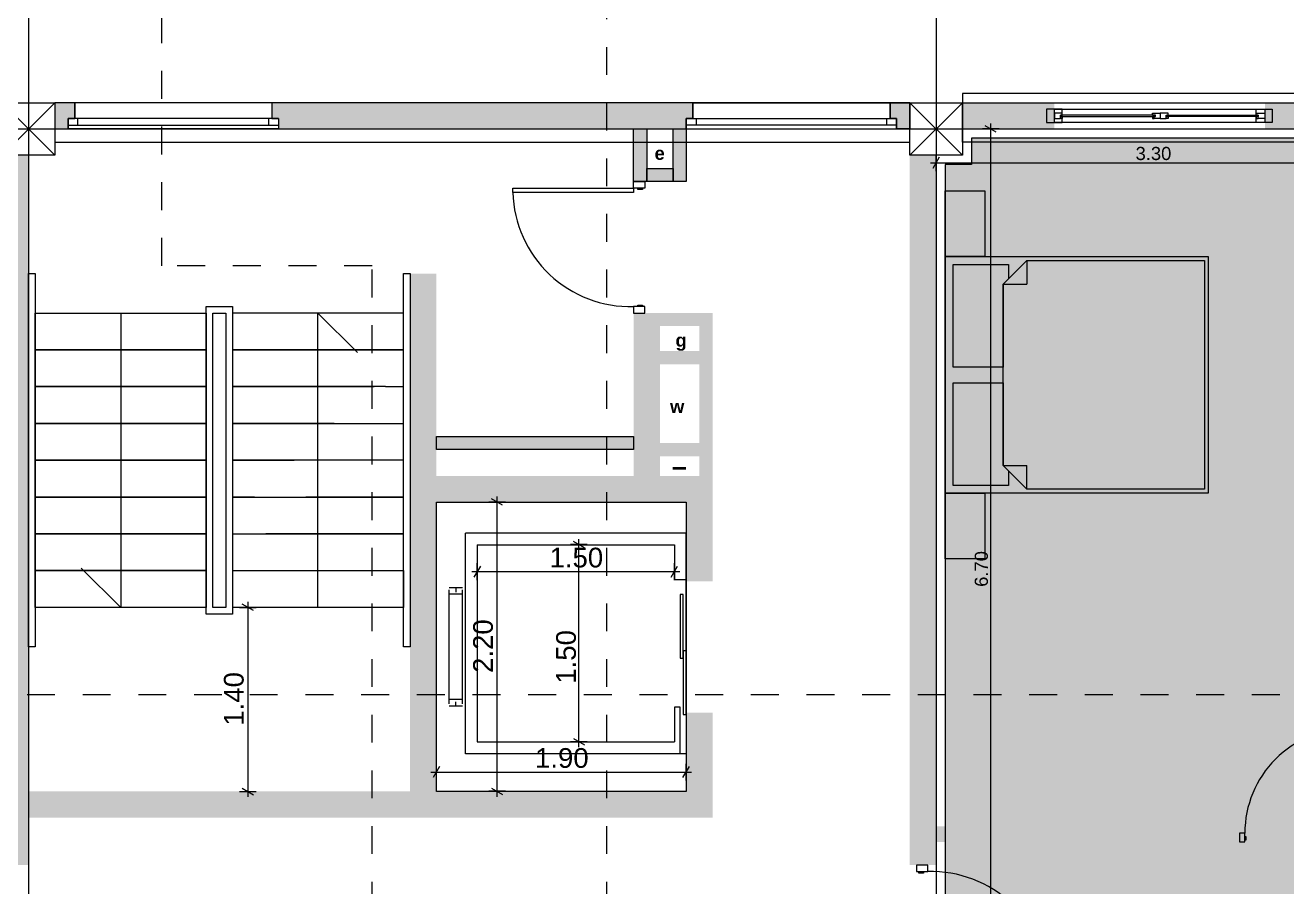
# Model space of a CAD drawing. Header units: millimetres. Extents: x 475616349 to 476941521, y 4620115302 to 4621446928.
# Drawn here: x 476504612 to 476514205, y 4620475845 to 4620482399 of the extents above; entities that cross this region are included whole.
import ezdxf

# ---------------------------------------------------------------- set-up
doc = ezdxf.new("R2010")
doc.units = ezdxf.units.MM
doc.header["$MEASUREMENT"] = 0
doc.linetypes.add('Dashed', pattern=[423.333333, 211.666667, -211.666667])
for name, color, linetype, lineweight in [('2D Drafting - General_Pen_No__1_Pen_No__7', 7, 'Continuous', 0), ('2D Drafting - General_Pen_No__1_Pen_No__7_Pen_No__7', 7, 'Continuous', 0), ('2D Drafting - General_Pen_No__250_Pen_No__7_Pen_No__154', 154, 'Continuous', 0), ('2D Drafting - General_Pen_No__250_Pen_No__7_Pen_No__250', 7, 'Continuous', 0), ('2D Drafting - General_Pen_No__250_Pen_No__7_Pen_No__7', 7, 'Continuous', 0), ('2D Drafting - General_Pen_No__7_Pen_No__7_Pen_No__7', 7, 'Continuous', 0), ('Doors_Pen_No__7_Pen_No__7_Pen_No__7', 7, 'Continuous', 0), ('G-Anno-Nplt_Pen_No__151', 151, 'Continuous', 0), ('G-Anno-Nplt_Pen_No__4', 7, 'Continuous', 0), ('G-Anno-Nplt_Pen_No__7', 7, 'Continuous', 0), ('gegmebi_Pen_No__7_Pen_No__7', 7, 'Continuous', 0), ('kar-panjara_Pen_No__7_Pen_No__7_Pen_No__7', 7, 'Continuous', 0), ('New_._Pen_No__1', 1, 'Continuous', 0), ('New_2D Drafting - General_Pen_No__250_Pen_No__7_Pen_No__154', 154, 'Continuous', 0), ('New_2D Drafting - General_Pen_No__250_Pen_No__7_Pen_No__250', 7, 'Continuous', 0), ('New_2D Drafting - General_Pen_No__250_Pen_No__7_Pen_No__7', 7, 'Continuous', 0), ('New_2D Drafting - General_Pen_No__30_Pen_No__9_Pen_No__9_Pen_No__250', 7, 'Continuous', 0), ('New_2D Drafting - General_Pen_No__30_Pen_No__9_Pen_No__9_Pen_No__4', 7, 'Continuous', 0), ('New_2D Drafting - General_Pen_No__30_Pen_No__9_Pen_No__9_Pen_No__7', 7, 'Continuous', 0), ('New_R03_Nakveti_Pen_No__250', 7, 'Continuous', 0), ('New_R03_Nakveti_Pen_No__4', 7, 'Continuous', 0), ('New_reg_nak_Pen_No__7', 7, 'Continuous', 0), ('New_shenobebi_Pen_No__1', 1, 'Continuous', 0), ('New_shenobebi_Pen_No__7', 7, 'Continuous', 0), ('New_Structural - Bearing_Pen_No__250', 7, 'Continuous', 0), ('New_zoma_Pen_No__4', 7, 'Continuous', 0), ('New_zoma_Pen_No__7', 7, 'Continuous', 0), ('zoma_Pen_No__142', 142, 'Continuous', 0), ('zoma_Pen_No__5_Pen_No__5', 5, 'Continuous', 0)]:
    doc.layers.add(name, color=color, linetype=linetype, lineweight=lineweight)
for name, color, linetype in [('New_R03_Nakveti', 7, 'Continuous'), ('New_zoma', 7, 'Continuous'), ('zoma', 7, 'Continuous')]:
    doc.layers.add(name, color=color, linetype=linetype)
doc.styles.add('GENERATED_STYLE_1', font='arial.ttf')
doc.styles.add('GENERATED_STYLE_2', font='arial.ttf')
doc.styles.add('GENERATED_STYLE_3', font='arialbd.ttf')
doc.dimstyles.new('GENERATED_STYLE__15', dxfattribs={"dimtxt": 150, "dimasz": 64.421331, "dimexe": 0.18, "dimexo": 3, "dimgap": 0.09, "dimtad": 1, "dimlfac": 0.001, "dimzin": 0, "dimdsep": 46, "dimtxsty": 'GENERATED_STYLE_2', "dimblk": 'ARROWHEAD_2', "dimblk1": 'ARROWHEAD_2', "dimblk2": 'ARROWHEAD_2', "dimcen": 0.09, "dimclrd": 142, "dimclre": 142, "dimclrt": 142, "dimadec": 0, "dimazin": 0, "dimtfac": 1, "dimtdec": 4, "dimtmove": 0, "dimatfit": 3, "dimfxl": 1, "dimtolj": 1, "dimtzin": 0, "dimarcsym": 0})
doc.dimstyles.new('GENERATED_STYLE__18', dxfattribs={"dimtxt": 100, "dimasz": 64.421331, "dimexe": 0.18, "dimexo": 3, "dimgap": 0.09, "dimtad": 1, "dimtih": 1, "dimtoh": 1, "dimlfac": 0.001, "dimzin": 0, "dimdsep": 46, "dimtxsty": 'GENERATED_STYLE_1', "dimblk": 'ARROWHEAD_2', "dimblk1": 'ARROWHEAD_2', "dimblk2": 'ARROWHEAD_2', "dimcen": 0.09, "dimclrd": 7, "dimclre": 7, "dimclrt": 7, "dimadec": 0, "dimazin": 0, "dimtfac": 1, "dimtdec": 4, "dimtmove": 0, "dimatfit": 3, "dimfxl": 1, "dimtolj": 1, "dimtzin": 0, "dimarcsym": 0})
doc.dimstyles.new('GENERATED_STYLE__19', dxfattribs={"dimtxt": 100, "dimasz": 64.421331, "dimexe": 0.18, "dimexo": 3, "dimgap": 0.09, "dimtad": 1, "dimlfac": 0.001, "dimzin": 0, "dimdsep": 46, "dimtxsty": 'GENERATED_STYLE_1', "dimblk": 'ARROWHEAD_2', "dimblk1": 'ARROWHEAD_2', "dimblk2": 'ARROWHEAD_2', "dimcen": 0.09, "dimclrd": 7, "dimclre": 7, "dimclrt": 7, "dimadec": 0, "dimazin": 0, "dimtfac": 1, "dimtdec": 4, "dimtmove": 0, "dimatfit": 3, "dimfxl": 1, "dimtolj": 1, "dimtzin": 0, "dimarcsym": 0})
doc.dimstyles.new('GENERATED_STYLE__27', dxfattribs={"dimtxt": 150, "dimasz": 64.421331, "dimexe": 0.18, "dimexo": 3, "dimgap": 0.09, "dimtad": 1, "dimtih": 1, "dimtoh": 1, "dimlfac": 0.001, "dimzin": 0, "dimdsep": 46, "dimtxsty": 'GENERATED_STYLE_2', "dimblk": 'ARROWHEAD_2', "dimblk1": 'ARROWHEAD_2', "dimblk2": 'ARROWHEAD_2', "dimcen": 0.09, "dimclrd": 142, "dimclre": 142, "dimclrt": 142, "dimadec": 0, "dimazin": 0, "dimtfac": 1, "dimtdec": 4, "dimtmove": 0, "dimatfit": 3, "dimfxl": 1, "dimtolj": 1, "dimtzin": 0, "dimarcsym": 0})
doc.dimstyles.new('GENERATED_STYLE__28', dxfattribs={"dimtxt": 150, "dimasz": 64.421331, "dimexe": 0.18, "dimexo": 3, "dimgap": 0.09, "dimtad": 1, "dimlfac": 0.001, "dimzin": 0, "dimdsep": 46, "dimtxsty": 'GENERATED_STYLE_2', "dimblk": 'ARROWHEAD_2', "dimblk1": 'ARROWHEAD_2', "dimblk2": 'ARROWHEAD_2', "dimcen": 0.09, "dimclrd": 142, "dimclre": 142, "dimclrt": 142, "dimadec": 0, "dimazin": 0, "dimtfac": 1, "dimtdec": 4, "dimtmove": 2, "dimatfit": 3, "dimfxl": 1, "dimtolj": 1, "dimtzin": 0, "dimarcsym": 0})

# ---------------------------------------------------------------- blocks, each defined once
blk = doc.blocks.new('Bed Layout 23_2')
at = {"layer": 'New_R03_Nakveti_Pen_No__4', "color": 7, "linetype": 'Continuous', "lineweight": 0}
for p, q in [((-900, 0), (-1399.9, 0)), ((-1399.9, 0), (-1399.9, -300)), ((-900, -300), (-900, 0)), ((900, 0), (-900, 0)), ((-900, 0), (-900, -2000)), ((1399.9, 0), (900, 0)), ((900, 0), (900, -300)), ((900, -2000), (900, 0)), ((1399.9, -300), (1399.9, 0)), ((-1399.9, -300), (-900, -300)), ((900, -300), (1399.9, -300)), ((-690, -440), (-870, -620)), ((0, -440), (-690, -440)), ((-690, -440), (-690, -620)), ((690, -440), (0, -440)), ((870, -620), (690, -440)), ((690, -440), (690, -620)), ((-870, -620), (-870, -1970)), ((-870, -620), (-690, -620)), ((870, -620), (690, -620)), ((870, -1970), (870, -620)), ((-900, -2000), (900, -2000)), ((-870, -1970), (0, -1970)), ((0, -1970), (870, -1970))]:
    blk.add_line(p, q, dxfattribs=at)
at = {"layer": 'New_R03_Nakveti_Pen_No__4', "color": 7, "linetype": 'Continuous', "lineweight": 0, "flags": 128}
for points in [[(-60, -440), (-60, -60), (-840, -60), (-840, -480), (-730, -480), (-690, -440)], [(690, -440), (730, -480), (840, -480), (840, -60), (60, -60), (60, -440)]]:
    blk.add_lwpolyline(points, close=True, dxfattribs=at)
blk = doc.blocks.new('*D1286', base_point=(476577134.1, 4620325125.7))
at = {"layer": 'zoma_Pen_No__142', "color": 142, "linetype": 'Continuous', "lineweight": 0, "transparency": 16777216}
for p, q in [((476506305.3, 4620478011.5), (476506305.3, 4620477970.1)), ((476506241.7, 4620477970.1), (476506368.9, 4620477970.1)), ((476506347.7, 4620477945.6), (476506262.9, 4620477994.6)), ((476506305.3, 4620477970.1), (476506305.3, 4620476570.1)), ((476506241.7, 4620476570.1), (476506368.9, 4620476570.1)), ((476506262.9, 4620476594.6), (476506347.7, 4620476545.6)), ((476506305.3, 4620476570.1), (476506305.3, 4620476528.6))]:
    blk.add_line(p, q, dxfattribs=at)
at = {"layer": 'zoma_Pen_No__142', "color": 142, "lineweight": 0, "transparency": 16777216, "insert": (476506275.3, 4620477070.6), "char_height": 150, "attachment_point": 7, "rotation": 90, "style": 'GENERATED_STYLE_2'}
blk.add_mtext('\\A1;{\\pql;\\fArial CYR|b0|i0|c204|p34;1.40}', dxfattribs=at)
blk = doc.blocks.new('ARROWHEAD_2')
at = {"color": 0, "linetype": 'Continuous', "lineweight": 0}
for p, q in [((0, 0), (-1, 0)), ((-0.38, -0.66), (0.38, 0.66))]:
    blk.add_line(p, q, dxfattribs=at)
blk = doc.blocks.new('*D1287', base_point=(476577134.1, 4620325125.7))
at = {"layer": 'zoma_Pen_No__142', "color": 142, "linetype": 'Continuous', "lineweight": 0, "transparency": 16777216}
for p, q in [((476506305.3, 4620478011.5), (476506305.3, 4620477970.1)), ((476506241.7, 4620477970.1), (476506368.9, 4620477970.1)), ((476506347.7, 4620477945.6), (476506262.9, 4620477994.6)), ((476506305.3, 4620477970.1), (476506305.3, 4620476570.1)), ((476506241.7, 4620476570.1), (476506368.9, 4620476570.1)), ((476506262.9, 4620476594.6), (476506347.7, 4620476545.6)), ((476506305.3, 4620476570.1), (476506305.3, 4620476528.6))]:
    blk.add_line(p, q, dxfattribs=at)
at = {"layer": 'zoma_Pen_No__142', "color": 142, "lineweight": 0, "transparency": 16777216, "insert": (476506275.3, 4620477070.6), "char_height": 150, "attachment_point": 7, "rotation": 90, "style": 'GENERATED_STYLE_2'}
blk.add_mtext('\\A1;{\\pql;\\fArial CYR|b0|i0|c204|p34;1.40}', dxfattribs=at)
blk = doc.blocks.new('*D1288', base_point=(476577134.1, 4620325125.7))
at = {"layer": 'zoma_Pen_No__142', "color": 142, "linetype": 'Continuous', "lineweight": 0, "transparency": 16777216}
for p, q in [((476507762.8, 4620476760.2), (476507713.9, 4620476675.4)), ((476507738.4, 4620476654.3), (476507738.4, 4620476781.4)), ((476509613.9, 4620476675.4), (476509662.8, 4620476760.2)), ((476509638.4, 4620476654.3), (476509638.4, 4620476781.4)), ((476507696.9, 4620476717.8), (476507738.4, 4620476717.8)), ((476507738.4, 4620476717.8), (476509638.4, 4620476717.8)), ((476509638.4, 4620476717.8), (476509679.8, 4620476717.8))]:
    blk.add_line(p, q, dxfattribs=at)
at = {"layer": 'zoma_Pen_No__142', "color": 142, "lineweight": 0, "transparency": 16777216, "insert": (476508488.8, 4620476747.8), "char_height": 150, "attachment_point": 7, "style": 'GENERATED_STYLE_2'}
blk.add_mtext('\\A1;{\\pql;\\fArial CYR|b0|i0|c204|p34;1.90}', dxfattribs=at)
blk = doc.blocks.new('*D1289', base_point=(476577134.1, 4620325125.7))
at = {"layer": 'zoma_Pen_No__142', "color": 142, "linetype": 'Continuous', "lineweight": 0, "transparency": 16777216}
for p, q in [((476508822.5, 4620478448.1), (476508822.5, 4620478489.5)), ((476508886.1, 4620478448.1), (476508758.9, 4620478448.1)), ((476508864.9, 4620478423.6), (476508780.1, 4620478472.6)), ((476508822.5, 4620476948.1), (476508822.5, 4620478448.1)), ((476508886.1, 4620476948.1), (476508758.9, 4620476948.1)), ((476508780.1, 4620476972.6), (476508864.9, 4620476923.6)), ((476508822.5, 4620476906.6), (476508822.5, 4620476948.1))]:
    blk.add_line(p, q, dxfattribs=at)
at = {"layer": 'zoma_Pen_No__142', "color": 142, "lineweight": 0, "transparency": 16777216, "insert": (476508801.5, 4620477390.1), "char_height": 150, "attachment_point": 7, "rotation": 90, "style": 'GENERATED_STYLE_2'}
blk.add_mtext('\\A1;{\\pql;\\fArial CYR|b0|i0|c204|p34;1.50}', dxfattribs=at)
blk = doc.blocks.new('*D1290', base_point=(476577134.1, 4620325125.7))
at = {"layer": 'zoma_Pen_No__142', "color": 142, "linetype": 'Continuous', "lineweight": 0, "transparency": 16777216}
for p, q in [((476508073.1, 4620478284.7), (476508024.2, 4620478200)), ((476508048.7, 4620478178.8), (476508048.7, 4620478305.9)), ((476509524.2, 4620478200), (476509573.1, 4620478284.7)), ((476509548.7, 4620478178.8), (476509548.7, 4620478305.9)), ((476508007.2, 4620478242.4), (476508048.7, 4620478242.4)), ((476508048.7, 4620478242.4), (476509548.7, 4620478242.4)), ((476509548.7, 4620478242.4), (476509590.1, 4620478242.4))]:
    blk.add_line(p, q, dxfattribs=at)
at = {"layer": 'zoma_Pen_No__142', "color": 142, "lineweight": 0, "transparency": 16777216, "insert": (476508599.1, 4620478272.4), "char_height": 150, "attachment_point": 7, "style": 'GENERATED_STYLE_2'}
blk.add_mtext('\\A1;{\\pql;\\fArial CYR|b0|i0|c204|p34;1.50}', dxfattribs=at)
blk = doc.blocks.new('*D1291', base_point=(476577134.1, 4620325125.7))
at = {"layer": 'zoma_Pen_No__142', "color": 142, "linetype": 'Continuous', "lineweight": 0, "transparency": 16777216}
for p, q in [((476508263.9, 4620478771.5), (476508136.7, 4620478771.5)), ((476508242.7, 4620478747), (476508157.9, 4620478795.9)), ((476508200.3, 4620478771.5), (476508200.3, 4620478812.9)), ((476508200.3, 4620476571.5), (476508200.3, 4620478771.5)), ((476508263.9, 4620476571.5), (476508136.7, 4620476571.5)), ((476508157.9, 4620476595.9), (476508242.7, 4620476547)), ((476508200.3, 4620476530), (476508200.3, 4620476571.5))]:
    blk.add_line(p, q, dxfattribs=at)
at = {"layer": 'zoma_Pen_No__142', "color": 142, "lineweight": 0, "transparency": 16777216, "insert": (476508170.3, 4620477471.9), "char_height": 150, "attachment_point": 7, "rotation": 90, "style": 'GENERATED_STYLE_2'}
blk.add_mtext('\\A1;{\\pql;\\fArial CYR|b0|i0|c204|p34;2.20}', dxfattribs=at)
blk = doc.blocks.new('*D1340', base_point=(476577134.1, 4620325125.7))
at = {"layer": 'New_zoma_Pen_No__4', "color": 7, "linetype": 'Continuous', "lineweight": 0, "transparency": 16777216}
for p, q in [((476511562.8, 4620481394.6), (476511513.9, 4620481309.9)), ((476511538.4, 4620481288.7), (476511538.4, 4620481415.8)), ((476514813.9, 4620481309.9), (476514862.8, 4620481394.6)), ((476514838.4, 4620481288.7), (476514838.4, 4620481415.8)), ((476511496.9, 4620481352.2), (476511538.4, 4620481352.2)), ((476511538.4, 4620481352.2), (476514838.4, 4620481352.2)), ((476514838.4, 4620481352.2), (476514879.8, 4620481352.2))]:
    blk.add_line(p, q, dxfattribs=at)
at = {"layer": 'New_zoma_Pen_No__7', "color": 7, "lineweight": 0, "transparency": 16777216, "insert": (476513055.3, 4620481372.2), "char_height": 100, "attachment_point": 7, "style": 'GENERATED_STYLE_1'}
blk.add_mtext('\\A1;{\\pql;\\fArial|b0|i0|c0|p34;3.30}', dxfattribs=at)
blk = doc.blocks.new('*D1341', base_point=(476577134.1, 4620325125.7))
at = {"layer": 'New_zoma_Pen_No__4', "color": 7, "linetype": 'Continuous', "lineweight": 0, "transparency": 16777216}
for p, q in [((476511953.7, 4620481610), (476511953.7, 4620481651.4)), ((476512017.3, 4620481610), (476511890.2, 4620481610)), ((476511996.1, 4620481585.5), (476511911.4, 4620481634.4)), ((476511953.7, 4620474910), (476511953.7, 4620481610)), ((476511911.4, 4620474934.4), (476511996.1, 4620474885.5)), ((476512017.3, 4620474910), (476511890.2, 4620474910)), ((476511953.7, 4620474868.5), (476511953.7, 4620474910))]:
    blk.add_line(p, q, dxfattribs=at)
at = {"layer": 'New_zoma_Pen_No__7', "color": 7, "lineweight": 0, "transparency": 16777216, "insert": (476511933.7, 4620478126.9), "char_height": 100, "attachment_point": 7, "rotation": 90, "style": 'GENERATED_STYLE_1'}
blk.add_mtext('\\A1;{\\pql;\\fArial|b0|i0|c0|p34;6.70}', dxfattribs=at)

msp = doc.modelspace()

# ---------------------------------------------------------------- hatches: boundary and pattern name
at = {"layer": '2D Drafting - General_Pen_No__250_Pen_No__7_Pen_No__154', "linetype": 'Continuous', "lineweight": 0}
for points in [[(476504838.366, 4620481810.138), (476504838.366, 4620481609.976), (476504938.366, 4620481609.976), (476504938.366, 4620481690.022), (476504988.369, 4620481690.022), (476504988.369, 4620481810.138), (476504938.366, 4620481810.138)], [(476506488.372, 4620481809.976), (476506488.369, 4620481689.976), (476506538.366, 4620481689.976), (476506538.366, 4620481609.974), (476509638.366, 4620481609.974), (476509638.366, 4620481689.976), (476509688.363, 4620481689.976), (476509688.36, 4620481809.976)], [(476511338.366, 4620481810.138), (476511338.366, 4620481610.138), (476511238.366, 4620481610.138), (476511238.366, 4620481690.022), (476511188.363, 4620481690.022), (476511188.363, 4620481810.138), (476511238.366, 4620481810.138)]]:
    msp.add_hatch(color=154, dxfattribs=at).paths.add_polyline_path(points)
at = {"layer": '2D Drafting - General_Pen_No__250_Pen_No__7_Pen_No__7', "linetype": 'Continuous', "lineweight": 0}
for points in [[(476512438.364, 4620481609.976), (476511738.366, 4620481609.976), (476511738.366, 4620481809.976), (476512438.364, 4620481809.976)], [(476515038.366, 4620481609.976), (476514038.364, 4620481609.976), (476514038.364, 4620481809.976), (476515038.366, 4620481809.976)], [(476509338.365, 4620481609.89), (476509338.365, 4620481209.933), (476509238.365, 4620481209.933), (476509238.365, 4620481609.89)], [(476504438.366, 4620481409.976), (476504438.366, 4620476009.976), (476504638.366, 4620476009.976), (476504638.366, 4620481409.976)], [(476511338.366, 4620481409.976), (476511338.366, 4620476009.976), (476511538.366, 4620476009.976), (476511538.366, 4620481409.976)], [(476507738.366, 4620480509.933), (476507738.366, 4620478969.901), (476507538.366, 4620478969.901), (476507538.366, 4620480509.933)], [(476509238.365, 4620480209.933), (476509438.366, 4620480209.933), (476509438.366, 4620478969.901), (476509238.365, 4620478969.901)], [(476513846.57, 4620476305.969), (476511538.366, 4620476305.969), (476511538.366, 4620476185.969), (476513846.57, 4620476185.969)]]:
    msp.add_hatch(color=7, dxfattribs=at).paths.add_polyline_path(points)
at = {"layer": 'G-Anno-Nplt_Pen_No__151', "linetype": 'Continuous', "lineweight": 0, "true_color": 0x1f2f3f}
msp.add_hatch(color=169, dxfattribs=at).paths.add_polyline_path([(476511808.366, 4620481339.975), (476511608.366, 4620481339.975), (476511608.366, 4620474979.976), (476511808.366, 4620474979.976), (476511808.366, 4620474679.976), (476512108.366, 4620474679.976), (476512108.366, 4620473818.957), (476511708.366, 4620473818.957), (476511708.366, 4620471479.975), (476511808.366, 4620471479.975), (476511808.366, 4620470939.976), (476511708.366, 4620470939.976), (476511708.366, 4620466779.918), (476515108.366, 4620466779.917), (476515108.366, 4620464379.917), (476517868.366, 4620464379.917), (476517868.366, 4620464880.106), (476518168.366, 4620464880.106), (476518168.366, 4620465279.976), (476518268.366, 4620465279.976), (476518268.366, 4620470939.976), (476518168.366, 4620470939.976), (476518168.366, 4620471479.976), (476518268.366, 4620471479.976), (476518268.366, 4620472767.267), (476518338.366, 4620472767.267), (476518338.366, 4620474509.976), (476518238.366, 4620474509.976), (476518238.366, 4620474759.976), (476517938.366, 4620474759.976), (476517938.366, 4620475780.994), (476518338.366, 4620475780.994), (476518338.366, 4620476383.246), (476518268.366, 4620476383.246), (476518268.366, 4620480439.979), (476514768.366, 4620480439.979), (476514768.366, 4620481539.976), (476511808.366, 4620481539.976)])
at = {"layer": 'G-Anno-Nplt_Pen_No__7', "linetype": 'Continuous', "lineweight": 0}
msp.add_hatch(color=7, dxfattribs=at).paths.add_polyline_path([(476507538.366, 4620476369.901), (476504638.366, 4620476369.901), (476504638.366, 4620476569.901), (476507538.366, 4620476569.901)])
at = {"layer": 'New_2D Drafting - General_Pen_No__250_Pen_No__7_Pen_No__154', "linetype": 'Continuous', "lineweight": 0}
for points in [[(476507538.366, 4620478969.901), (476507738.366, 4620478969.901), (476509838.366, 4620478969.901), (476509838.366, 4620478169.901), (476509638.366, 4620478169.901), (476509638.366, 4620478769.901), (476507738.366, 4620478769.901), (476507538.366, 4620478769.901)], [(476507538.366, 4620478769.901), (476507738.366, 4620478769.901), (476507738.366, 4620476569.901), (476509638.366, 4620476569.901), (476509638.366, 4620477169.901), (476509838.366, 4620477169.901), (476509838.366, 4620476369.901), (476507538.366, 4620476369.901), (476507538.366, 4620476569.901)]]:
    msp.add_hatch(color=154, dxfattribs=at).paths.add_polyline_path(points)
at = {"layer": 'New_2D Drafting - General_Pen_No__250_Pen_No__7_Pen_No__7', "linetype": 'Continuous', "lineweight": 0}
for points in [[(476509538.366, 4620481609.933), (476509638.366, 4620481609.933), (476509638.366, 4620481209.933), (476509538.366, 4620481209.933)], [(476507738.366, 4620479170.445), (476507738.366, 4620479270.445), (476509238.366, 4620479270.445), (476509238.366, 4620479170.445)]]:
    msp.add_hatch(color=7, dxfattribs=at).paths.add_polyline_path(points)
at = {"layer": 'New_2D Drafting - General_Pen_No__30_Pen_No__9_Pen_No__9_Pen_No__4', "linetype": 'Continuous', "lineweight": 0}
for points in [[(476509338.365, 4620481309.933), (476509538.366, 4620481309.933), (476509538.366, 4620481209.933), (476509338.365, 4620481209.933)], [(476509738.366, 4620480209.933), (476509738.366, 4620480109.901), (476509438.366, 4620480109.901), (476509438.366, 4620480209.933)]]:
    msp.add_hatch(color=7, dxfattribs=at).paths.add_polyline_path(points)
at = {"layer": 'New_2D Drafting - General_Pen_No__30_Pen_No__9_Pen_No__9_Pen_No__7', "linetype": 'Continuous', "lineweight": 0}
for points in [[(476509838.366, 4620480209.933), (476509838.366, 4620478969.901), (476509738.366, 4620478969.901), (476509738.366, 4620480209.933)], [(476509438.366, 4620479819.901), (476509438.366, 4620479919.901), (476509738.366, 4620479919.901), (476509738.366, 4620479819.901)], [(476509438.366, 4620479119.903), (476509438.366, 4620479219.903), (476509738.366, 4620479219.903), (476509738.366, 4620479119.903)]]:
    msp.add_hatch(color=7, dxfattribs=at).paths.add_polyline_path(points)

# ---------------------------------------------------------------- linework, layer by layer
at = {"layer": '2D Drafting - General_Pen_No__1_Pen_No__7', "color": 7, "linetype": 'Continuous', "lineweight": 0}
for p, q in [((476504438.366, 4620481409.976), (476504838.366, 4620481809.976)), ((476504838.366, 4620481409.976), (476504438.366, 4620481809.976)), ((476511338.366, 4620481409.976), (476511738.366, 4620481809.976)), ((476511738.366, 4620481409.976), (476511338.366, 4620481809.976))]:
    msp.add_line(p, q, dxfattribs=at)
at = {"layer": '2D Drafting - General_Pen_No__1_Pen_No__7', "color": 7, "linetype": 'Continuous', "lineweight": 0, "flags": 128}
for points in [[(476504838.366, 4620481409.976), (476504438.366, 4620481409.976), (476504438.366, 4620481809.976), (476504838.366, 4620481809.976)], [(476504838.366, 4620481509.976), (476511338.366, 4620481509.976), (476511338.366, 4620481809.976), (476504838.366, 4620481809.976)], [(476511738.366, 4620481409.976), (476511338.366, 4620481409.976), (476511338.366, 4620481809.976), (476511738.366, 4620481809.976)], [(476518238.366, 4620481509.976), (476511738.366, 4620481509.976), (476511738.366, 4620481809.976), (476518238.366, 4620481809.976)]]:
    msp.add_lwpolyline(points, close=True, dxfattribs=at)
msp.add_lwpolyline([(476507048.366, 4620479369.933), (476507488.366, 4620479369.933)], dxfattribs=at)
at = {"layer": '2D Drafting - General_Pen_No__1_Pen_No__7_Pen_No__7', "color": 7, "linetype": 'Continuous', "lineweight": 0}
for centre, start, end in [((476509213.365, 4620481152.211), 181.603806, 271.603806), ((476511500.118, 4620475067.698), 1.603806, 91.603806)]:
    msp.add_arc(centre, 893.239, start, end, dxfattribs=at)
at = {"layer": '2D Drafting - General_Pen_No__250_Pen_No__7_Pen_No__250', "color": 7, "linetype": 'Continuous', "lineweight": 0, "flags": 128}
msp.add_lwpolyline([(476509338.365, 4620481609.89), (476509338.365, 4620481209.933), (476509238.365, 4620481209.933), (476509238.365, 4620481609.89)], close=True, dxfattribs=at)
at = {"layer": '2D Drafting - General_Pen_No__250_Pen_No__7_Pen_No__7', "color": 7, "linetype": 'Continuous', "lineweight": 0, "flags": 128}
for points in [[(476504838.366, 4620481810.138), (476504838.366, 4620481609.976), (476504938.366, 4620481609.976), (476504938.366, 4620481690.022), (476504988.369, 4620481690.022), (476504988.369, 4620481810.138), (476504938.366, 4620481810.138)], [(476506488.372, 4620481809.976), (476506488.369, 4620481689.976), (476506538.366, 4620481689.976), (476506538.366, 4620481609.974), (476509638.366, 4620481609.974), (476509638.366, 4620481689.976), (476509688.363, 4620481689.976), (476509688.36, 4620481809.976)], [(476511338.366, 4620481810.138), (476511338.366, 4620481610.138), (476511238.366, 4620481610.138), (476511238.366, 4620481690.022), (476511188.363, 4620481690.022), (476511188.363, 4620481810.138), (476511238.366, 4620481810.138)]]:
    msp.add_lwpolyline(points, close=True, dxfattribs=at)
at = {"layer": '2D Drafting - General_Pen_No__7_Pen_No__7_Pen_No__7', "color": 7, "linetype": 'Continuous', "lineweight": 0}
msp.add_arc((476514680.392, 4620476253.704), 794.311, 89.998516, 180.0001975, dxfattribs=at)
at = {"layer": 'Doors_Pen_No__7_Pen_No__7_Pen_No__7', "color": 7, "linetype": 'Continuous', "lineweight": 0, "flags": 128}
for points in [[(476509323.032, 4620481209.933), (476509323.032, 4620481160.544), (476509238.365, 4620481160.544), (476509238.365, 4620481209.933)], [(476509238.365, 4620481160.544), (476509238.365, 4620481127.211), (476508320.476, 4620481127.211), (476508320.476, 4620481160.544)], [(476509305.032, 4620481160.544), (476509305.032, 4620481149.433), (476509271.698, 4620481149.433), (476509271.698, 4620481160.544)], [(476509323.032, 4620480209.933), (476509323.032, 4620480259.322), (476509238.365, 4620480259.322), (476509238.365, 4620480209.933)], [(476509305.032, 4620480270.433), (476509305.032, 4620480259.322), (476509271.698, 4620480259.322), (476509271.698, 4620480270.433)], [(476513846.568, 4620476185.969), (476513886.079, 4620476185.968), (476513886.081, 4620476253.701), (476513846.57, 4620476253.702)], [(476513894.969, 4620476200.368), (476513886.08, 4620476200.368), (476513886.081, 4620476227.035), (476513894.969, 4620476227.034)], [(476511390.452, 4620476009.976), (476511390.452, 4620475960.587), (476511475.118, 4620475960.587), (476511475.118, 4620476009.976)], [(476511408.452, 4620475949.476), (476511408.452, 4620475960.587), (476511441.785, 4620475960.587), (476511441.785, 4620475949.476)]]:
    msp.add_lwpolyline(points, close=True, dxfattribs=at)
at = {"layer": 'G-Anno-Nplt_Pen_No__4', "color": 7, "linetype": 'Continuous', "lineweight": 0, "flags": 128}
msp.add_lwpolyline([(476514768.366, 4620481539.976), (476511808.366, 4620481539.976), (476511808.366, 4620481339.975), (476511608.366, 4620481339.975), (476511608.366, 4620474979.976), (476511808.366, 4620474979.976), (476511808.366, 4620474679.976), (476512108.366, 4620474679.976), (476512108.366, 4620473818.957), (476511708.366, 4620473818.957), (476511708.366, 4620471479.975), (476511808.366, 4620471479.975), (476511808.366, 4620470939.976), (476511708.366, 4620470939.976), (476511708.366, 4620466779.918), (476515108.366, 4620466779.917)], dxfattribs=at)
at = {"layer": 'gegmebi_Pen_No__7_Pen_No__7', "color": 7, "linetype": 'Continuous', "lineweight": 0, "flags": 128}
for points in [[(476504638.366, 4620477669.933), (476504638.366, 4620480509.933), (476504688.366, 4620480509.933), (476504688.366, 4620477669.933)], [(476507488.366, 4620479483.967), (476507488.366, 4620480509.933), (476507538.366, 4620480509.933), (476507538.366, 4620477669.933), (476507488.366, 4620477669.933)], [(476505988.366, 4620480209.933), (476505988.366, 4620479929.933), (476504688.366, 4620479929.933), (476504688.366, 4620480209.933)], [(476506188.366, 4620478656.275), (476506188.366, 4620477919.933), (476505988.366, 4620477919.933), (476505988.366, 4620480259.933), (476506188.366, 4620480259.933)], [(476506038.366, 4620480209.933), (476506138.366, 4620480209.933), (476506138.366, 4620477969.933), (476506038.366, 4620477969.933)], [(476506188.366, 4620480209.933), (476506188.366, 4620479929.933), (476507488.366, 4620479929.933), (476507488.366, 4620480209.933)], [(476505988.366, 4620479929.933), (476505988.366, 4620479649.933), (476504688.366, 4620479649.933), (476504688.366, 4620479929.933)], [(476505988.366, 4620479649.933), (476505988.366, 4620479369.933), (476504688.366, 4620479369.933), (476504688.366, 4620479649.933)], [(476505988.366, 4620479369.933), (476505988.366, 4620479089.933), (476504688.366, 4620479089.933), (476504688.366, 4620479369.933)], [(476505988.366, 4620479089.933), (476505988.366, 4620478809.933), (476504688.366, 4620478809.933), (476504688.366, 4620479089.933)], [(476505988.366, 4620478809.933), (476505988.366, 4620478529.933), (476504688.366, 4620478529.933), (476504688.366, 4620478809.933)], [(476505988.366, 4620478529.933), (476505988.366, 4620478249.933), (476504688.366, 4620478249.933), (476504688.366, 4620478529.933)], [(476505988.366, 4620478249.933), (476505988.366, 4620477969.933), (476504688.366, 4620477969.933), (476504688.366, 4620478249.933)]]:
    msp.add_lwpolyline(points, close=True, dxfattribs=at)
for points in [[(476505338.366, 4620480209.933), (476505338.366, 4620477969.933), (476505038.366, 4620478269.933)], [(476506838.366, 4620477969.933), (476506838.366, 4620480209.933), (476507138.366, 4620479909.933)], [(476507351.699, 4620479649.933), (476507488.366, 4620479649.933), (476507488.366, 4620479929.933), (476506188.366, 4620479929.933), (476506188.366, 4620479649.933), (476507264.829, 4620479649.933)], [(476507351.699, 4620479649.933), (476506188.366, 4620479649.933), (476506188.366, 4620479369.933), (476507048.366, 4620479369.933)], [(476506961.496, 4620479369.933), (476506188.366, 4620479369.933), (476506188.366, 4620479089.933), (476506658.162, 4620479089.933)], [(476506749.868, 4620479089.933), (476506188.366, 4620479089.933), (476506188.366, 4620478809.933), (476506442.637, 4620478809.933)], [(476506441.699, 4620478809.933), (476507488.366, 4620478809.933), (476507488.366, 4620479089.933), (476506738.366, 4620479089.933)], [(476506188.366, 4620478529.933), (476507488.366, 4620478529.933), (476507488.366, 4620478809.933), (476506745.033, 4620478809.933)], [(476506354.829, 4620478809.933), (476506188.366, 4620478809.933), (476506188.366, 4620478656.275)], [(476506188.366, 4620478296.087), (476506188.366, 4620478249.933), (476507488.366, 4620478249.933), (476507488.366, 4620478529.933), (476506441.699, 4620478529.933)], [(476506188.366, 4620478249.933), (476507488.366, 4620478249.933), (476507488.366, 4620477969.933), (476506188.366, 4620477969.933)]]:
    msp.add_lwpolyline(points, dxfattribs=at)
at = {"layer": 'kar-panjara_Pen_No__7_Pen_No__7_Pen_No__7', "color": 7, "linetype": 'Continuous', "lineweight": 0, "flags": 128}
for points in [[(476512498.039, 4620481759.92), (476512378.039, 4620481759.92), (476512378.039, 4620481659.92), (476512498.039, 4620481659.92)], [(476514038.366, 4620481659.921), (476512438.364, 4620481659.976), (476512438.364, 4620481759.921), (476514038.366, 4620481759.866)], [(476513972.936, 4620481759.92), (476514092.936, 4620481759.92), (476514092.936, 4620481659.92), (476513972.936, 4620481659.92)], [(476512438.364, 4620481690.036), (476512483.364, 4620481690.036), (476512483.364, 4620481705.036), (476512483.364, 4620481715.036), (476512498.039, 4620481715.036), (476512498.039, 4620481730.036), (476512438.364, 4620481730.036)], [(476512483.364, 4620481705.036), (476513207.204, 4620481705.036), (476513207.204, 4620481715.036), (476512483.364, 4620481715.036)], [(476512498.039, 4620481690.036), (476512483.364, 4620481690.036), (476512483.364, 4620481705.036), (476512498.039, 4620481705.036)], [(476513242.936, 4620481690.036), (476513197.936, 4620481690.036), (476513197.936, 4620481705.036), (476513197.936, 4620481715.036), (476513182.936, 4620481715.036), (476513182.936, 4620481730.036), (476513242.936, 4620481730.036)], [(476513182.936, 4620481690.036), (476513197.936, 4620481690.036), (476513197.936, 4620481705.036), (476513182.936, 4620481705.036)], [(476513242.936, 4620481690.036), (476513287.936, 4620481690.036), (476513287.936, 4620481705.036), (476513287.936, 4620481715.036), (476513302.936, 4620481715.036), (476513302.936, 4620481730.036), (476513242.936, 4620481730.036)], [(476513987.936, 4620481705.036), (476513287.936, 4620481705.036), (476513287.936, 4620481715.036), (476513987.936, 4620481715.036)], [(476513302.936, 4620481690.036), (476513287.936, 4620481690.036), (476513287.936, 4620481705.036), (476513302.936, 4620481705.036)], [(476514038.366, 4620481690.036), (476513987.936, 4620481690.036), (476513987.936, 4620481705.036), (476513987.936, 4620481715.036), (476513972.936, 4620481715.036), (476513972.936, 4620481730.036), (476514038.366, 4620481730.036)], [(476513972.936, 4620481690.036), (476513987.936, 4620481690.036), (476513987.936, 4620481705.036), (476513972.936, 4620481705.036)]]:
    msp.add_lwpolyline(points, close=True, dxfattribs=at)
at = {"layer": 'New_2D Drafting - General_Pen_No__250_Pen_No__7_Pen_No__250', "color": 7, "linetype": 'Continuous', "lineweight": 0, "flags": 128}
for points in [[(476509538.366, 4620481609.933), (476509638.366, 4620481609.933), (476509638.366, 4620481209.933), (476509538.366, 4620481209.933)], [(476507738.366, 4620479170.445), (476507738.366, 4620479270.445), (476509238.366, 4620479270.445), (476509238.366, 4620479170.445)]]:
    msp.add_lwpolyline(points, close=True, dxfattribs=at)
at = {"layer": 'New_2D Drafting - General_Pen_No__30_Pen_No__9_Pen_No__9_Pen_No__250', "color": 7, "linetype": 'Continuous', "lineweight": 0, "flags": 128}
msp.add_lwpolyline([(476509338.365, 4620481309.933), (476509538.366, 4620481309.933), (476509538.366, 4620481209.933), (476509338.365, 4620481209.933)], close=True, dxfattribs=at)
at = {"layer": 'New_R03_Nakveti_Pen_No__250', "color": 7, "linetype": 'Continuous', "lineweight": 0}
for p, q in [((476507936.806, 4620478119.901), (476507836.806, 4620478119.901)), ((476507836.806, 4620477236.567), (476507836.806, 4620478103.234)), ((476507886.806, 4620478119.901), (476507886.806, 4620478086.567)), ((476507936.806, 4620477236.567), (476507936.806, 4620478103.234)), ((476507936.806, 4620478069.901), (476507836.806, 4620478069.901)), ((476507936.806, 4620477269.901), (476507836.806, 4620477269.901)), ((476507886.806, 4620477219.901), (476507886.806, 4620477253.234)), ((476507936.806, 4620477219.901), (476507836.806, 4620477219.901))]:
    msp.add_line(p, q, dxfattribs=at)
at = {"layer": 'New_R03_Nakveti_Pen_No__4', "color": 7, "linetype": 'Continuous', "lineweight": 0}
for p, q in [((476507958.994, 4620476856.83), (476507958.994, 4620478536.202)), ((476509638.366, 4620478536.202), (476507958.994, 4620478536.202)), ((476509638.366, 4620478181.568), (476509638.366, 4620478536.202)), ((476508048.68, 4620478446.516), (476508048.68, 4620476946.516)), ((476508048.68, 4620478446.516), (476509548.68, 4620478446.516)), ((476509548.68, 4620478446.516), (476509548.68, 4620478181.568)), ((476509548.68, 4620478181.568), (476509638.366, 4620478181.568)), ((476509638.366, 4620477211.464), (476509638.366, 4620478181.568)), ((476509593.523, 4620477211.464), (476509548.68, 4620477211.464)), ((476509548.68, 4620477211.464), (476509548.68, 4620476946.516)), ((476509593.523, 4620476856.83), (476509593.523, 4620477211.464)), ((476509638.366, 4620477211.464), (476509638.366, 4620476856.83)), ((476508048.68, 4620476946.516), (476509548.68, 4620476946.516)), ((476509638.366, 4620476856.83), (476507958.994, 4620476856.83))]:
    msp.add_line(p, q, dxfattribs=at)
for points in [[(476509615.945, 4620477584.408), (476509615.945, 4620478069.461), (476509593.523, 4620478069.461), (476509593.523, 4620477584.408)], [(476509638.366, 4620477155.41), (476509638.366, 4620477640.462), (476509615.945, 4620477640.462), (476509615.945, 4620477155.41)]]:
    msp.add_lwpolyline(points, close=True, dxfattribs=at)
at = {"layer": 'New_reg_nak_Pen_No__7', "color": 7, "linetype": 'Continuous', "lineweight": 0, "flags": 128}
msp.add_lwpolyline([(476515038.366, 4620481809.976), (476515038.366, 4620481879.976), (476511738.366, 4620481879.976), (476511738.366, 4620481809.976)], dxfattribs=at)
at = {"layer": 'New_shenobebi_Pen_No__1', "color": 1, "linetype": 'Dashed', "lineweight": 0}
for points in [[(476507249.487, 4620461278.346), (476507249.487, 4620480570.002), (476505651.014, 4620480570.002), (476505651.014, 4620486107.212)], [(476509034.604, 4620461278.346), (476509034.604, 4620486107.212)], [(476543785.165, 4620477305.678), (476492711.952, 4620477305.678)]]:
    msp.add_lwpolyline(points, dxfattribs=at)
at = {"layer": 'New_shenobebi_Pen_No__7', "color": 7, "linetype": 'Continuous', "lineweight": 0}
msp.add_lwpolyline([(476507738.366, 4620476569.901), (476507738.366, 4620478769.901), (476509638.366, 4620478769.901), (476509638.366, 4620476569.901)], close=True, dxfattribs=at)
at = {"layer": 'New_Structural - Bearing_Pen_No__250', "color": 7, "linetype": 'Continuous', "lineweight": 0}
for p, q in [((476504988.372, 4620481810.022), (476504988.369, 4620481690.022)), ((476506488.372, 4620481809.976), (476504988.372, 4620481810.022)), ((476506488.372, 4620481809.976), (476506488.369, 4620481689.976)), ((476509688.36, 4620481809.976), (476511188.36, 4620481810.022)), ((476509688.36, 4620481809.976), (476509688.363, 4620481689.976)), ((476511188.36, 4620481810.022), (476511188.363, 4620481690.022)), ((476504938.369, 4620481690.023), (476504938.367, 4620481640.023)), ((476504938.369, 4620481690.023), (476504938.367, 4620481640.023)), ((476505013.369, 4620481690.021), (476504938.369, 4620481690.023)), ((476504988.369, 4620481690.022), (476504938.369, 4620481690.023)), ((476504988.369, 4620481690.022), (476504938.369, 4620481690.023)), ((476505013.367, 4620481640.021), (476505013.369, 4620481690.021)), ((476506463.369, 4620481689.976), (476505013.369, 4620481690.021)), ((476506463.369, 4620481689.976), (476506463.367, 4620481639.976)), ((476506538.369, 4620481689.974), (476506463.369, 4620481689.976)), ((476506488.369, 4620481689.976), (476506538.369, 4620481689.974)), ((476506488.369, 4620481689.976), (476506538.369, 4620481689.974)), ((476506538.369, 4620481689.974), (476506538.367, 4620481639.974)), ((476506538.369, 4620481689.974), (476506538.367, 4620481639.974)), ((476509638.363, 4620481689.974), (476509713.363, 4620481689.976)), ((476509688.363, 4620481689.976), (476509638.363, 4620481689.974)), ((476509688.363, 4620481689.976), (476509638.363, 4620481689.974)), ((476509638.363, 4620481689.974), (476509638.365, 4620481639.974)), ((476509638.363, 4620481689.974), (476509638.365, 4620481639.974)), ((476509713.363, 4620481689.976), (476511163.363, 4620481690.021)), ((476509713.363, 4620481689.976), (476509713.365, 4620481639.976)), ((476511163.363, 4620481690.021), (476511238.363, 4620481690.023)), ((476511163.365, 4620481640.021), (476511163.363, 4620481690.021)), ((476511188.363, 4620481690.022), (476511238.363, 4620481690.023)), ((476511188.363, 4620481690.022), (476511238.363, 4620481690.023)), ((476511238.363, 4620481690.023), (476511238.365, 4620481640.023)), ((476511238.363, 4620481690.023), (476511238.365, 4620481640.023)), ((476504938.367, 4620481640.023), (476504938.366, 4620481610.023)), ((476506538.366, 4620481609.974), (476504938.366, 4620481610.023)), ((476504938.367, 4620481640.023), (476505013.367, 4620481640.021)), ((476505013.367, 4620481640.021), (476506463.367, 4620481639.976)), ((476506463.367, 4620481639.976), (476506538.367, 4620481639.974)), ((476506538.367, 4620481639.974), (476506538.366, 4620481609.974)), ((476509713.365, 4620481639.976), (476509638.365, 4620481639.974)), ((476509638.365, 4620481639.974), (476509638.366, 4620481609.974)), ((476509638.366, 4620481609.974), (476511238.366, 4620481610.023)), ((476511163.365, 4620481640.021), (476509713.365, 4620481639.976)), ((476511238.365, 4620481640.023), (476511163.365, 4620481640.021)), ((476511238.365, 4620481640.023), (476511238.366, 4620481610.023))]:
    msp.add_line(p, q, dxfattribs=at)
at = {"layer": 'zoma_Pen_No__5_Pen_No__5', "color": 5, "linetype": 'Continuous', "lineweight": 0}
for p, q in [((476504638.366, 4620485319.573), (476504638.366, 4620460608.767)), ((476511538.366, 4620485319.573), (476511538.366, 4620460608.767)), ((476493657.815, 4620481609.976), (476543544.196, 4620481609.976)), ((476493657.815, 4620481609.976), (476543544.196, 4620481609.976))]:
    msp.add_line(p, q, dxfattribs=at)

# ---------------------------------------------------------------- block references
at = {"layer": 'New_R03_Nakveti', "color": 7, "linetype": 'Continuous', "lineweight": 0, "xscale": -0.9999999999999998, "zscale": 1000, "rotation": 90.0029726951062}
msp.add_blockref('Bed Layout 23_2', (476511608.293, 4620479738.677), dxfattribs=at)

# ---------------------------------------------------------------- texts
at = {"layer": 'New_._Pen_No__1', "color": 1, "linetype": 'Continuous', "lineweight": 0, "char_height": 100, "attachment_point": 2, "style": 'GENERATED_STYLE_3'}
for s, insert in [('\\A1;{\\pqc;\\fArial|b1|i0|c0|p34;e}', (476509436.51, 4620481475.23)), ('\\A1;{\\pqc;\\fArial|b1|i0|c0|p34;g}', (476509599.65, 4620480053.055)), ('\\A1;{\\pqc;\\fArial|b1|i0|c0|p34;w}', (476509569.588, 4620479548.841))]:
    msp.add_mtext(s, dxfattribs=dict(at, insert=insert))
at = {"layer": 'New_._Pen_No__1', "color": 1, "linetype": 'Continuous', "lineweight": 0, "insert": (476509536.348, 4620479027.314), "char_height": 100, "attachment_point": 2, "rotation": 90, "style": 'GENERATED_STYLE_3'}
msp.add_mtext('\\A1;{\\pqc;\\fArial|b1|i0|c0|p34;I}', dxfattribs=at)

# ---------------------------------------------------------------- dimensions: what is measured, and where the dimension line sits
at = {"layer": 'New_zoma', "color": 7, "linetype": 'Continuous', "lineweight": 0}
dim = msp.add_linear_dim(base=(476511953.738, 4620481609.976), p1=(476511738.366, 4620474909.976), p2=(476511738.366, 4620481609.976), angle=90, dimstyle='GENERATED_STYLE__19', dxfattribs=at)
dim.commit()
dim.dimension.update_dxf_attribs({"geometry": '*D1341', "text_midpoint": (476511883.738, 4620478256.829), "dimtype": 160, "text_rotation": 90})
dim = msp.add_linear_dim(base=(476514838.366, 4620481352.246), p1=(476511538.366, 4620481409.976), p2=(476514838.366, 4620481609.811), dimstyle='GENERATED_STYLE__18', dxfattribs=at)
dim.commit()
dim.dimension.update_dxf_attribs({"geometry": '*D1340', "text_midpoint": (476513185.22, 4620481422.246), "dimtype": 160})
at = {"layer": 'zoma', "color": 142, "linetype": 'Continuous', "lineweight": 0}
for base, p1, p2, angle, dimstyle, picture, middle in [((476508200.308, 4620478771.469), (476508225.338, 4620476571.469), (476508342.145, 4620478771.469), 90, 'GENERATED_STYLE__15', '*D1291', (476508095.308, 4620477666.749)), ((476508822.523, 4620478448.085), (476509026.091, 4620476948.085), (476508999.993, 4620478448.085), 90, 'GENERATED_STYLE__28', '*D1289', (476508726.523, 4620477584.917)), ((476506305.3, 4620476570.095), (476506305.3, 4620477970.095), (476506305.3, 4620476570.095), 270, 'GENERATED_STYLE__15', '*D1286', (476506200.3, 4620477265.376)), ((476506305.3, 4620476570.095), (476506305.3, 4620477970.095), (476506305.3, 4620476570.095), 270, 'GENERATED_STYLE__15', '*D1287', (476506200.3, 4620477265.376))]:
    dim = msp.add_linear_dim(base=base, p1=p1, p2=p2, angle=angle, dimstyle=dimstyle, dxfattribs=at)
    dim.commit()
    dim.dimension.update_dxf_attribs({"geometry": picture, "text_midpoint": middle, "dimtype": 160, "text_rotation": 90})
for base, p1, p2, picture, middle in [((476509548.68, 4620478242.355), (476508048.68, 4620478446.516), (476509548.68, 4620478446.516), '*D1290', (476508793.96, 4620478347.355)), ((476509638.366, 4620476717.832), (476507738.366, 4620476817.816), (476509638.366, 4620476817.816), '*D1288', (476508683.646, 4620476822.832))]:
    dim = msp.add_linear_dim(base=base, p1=p1, p2=p2, dimstyle='GENERATED_STYLE__27', dxfattribs=at)
    dim.commit()
    dim.dimension.update_dxf_attribs({"geometry": picture, "text_midpoint": middle, "dimtype": 160})

doc.saveas('drawing.dxf')
